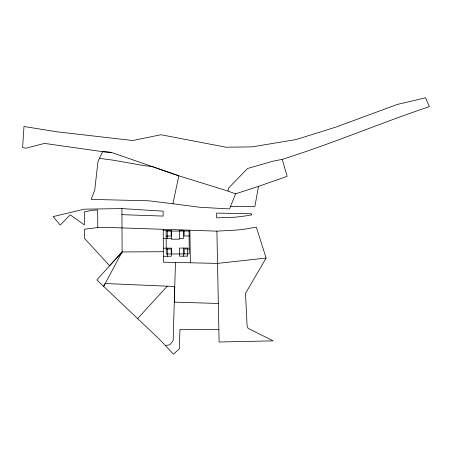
<?xml version="1.0" encoding="UTF-8"?>
<svg xmlns="http://www.w3.org/2000/svg" width="452" height="452" viewBox="0 0 452 452"><rect width="100%" height="100%" fill="white"/><g stroke="black" fill="none" stroke-linecap="round" stroke-linejoin="round"><path stroke-width="0.68" d="M175.478 262.459L174.28 302.139L218.282 303.462M258.465 186.382L235.582 193.851L227.994 191.083L228.593 188.066L247.572 168.494L272.968 161.178L282.217 159.37L287.15 176.325L258.465 186.382L254.934 206.338L230.497 206.502M111.328 152.38L102.638 151.686L97.988 161.432L94.745 190.032L91.197 199.4L148.691 200.795L172.913 203.767L178.817 175.817L111.322 152.369L102.638 151.691L44.465 143.397L26.041 148.211L22.6 147.527L23.99 126.492L56.585 131.752L132.702 140.521L160.991 134.741L226.107 147.233L252.193 146.86L296.032 139.572L335.977 127.074L397.376 104.418L425.541 97.824L429.4 106.593C379.991 123.238 331.96 143.719 282.217 159.37M235.582 193.851L229.531 208.92L199.976 207.287L172.913 203.767M163.336 251.724L122.113 251.95L103.661 286.37L105.197 283.517L174.754 286.512L173.133 340.627L169.822 344.808L165.319 345.52L159.341 339.186L96.841 279.918L122.113 251.95L121.921 208.587L84.309 209.18L53.116 216.604L60.246 225.085L70.213 214.824L84.388 224.921L84.309 211.779L92.801 210.259L97.677 209.982L97.779 227.644M266.121 258.058L245.509 293.393L247.103 325.999L248.131 328.395L273.189 340.864L219.096 342.006L216.898 231.136L235.594 230.141A186.648 186.648 0 0 0 246.99 228.791L256.329 227.153L266.121 258.058L217.435 263.403L163.392 262.183L163.217 229.317M122.113 251.95L109.644 265.748L84.49 238.39L84.422 229.215L97.146 227.644L112.023 227.565L216.898 231.136M137.657 318.524L167.257 286.189M163.217 230.35L171.325 230.311L171.37 239.193L179.472 239.148L179.427 230.266L183.478 230.243L183.518 238.345L179.467 238.368M166.166 236.074L171.161 236.046L171.133 231.091M189.117 235.95L184.122 235.978L184.1 231.017M163.262 238.453L171.364 238.413M163.313 248.176L171.421 248.131L171.461 256.239L163.358 256.278M166.24 249.041L171.229 249.012L171.257 253.967M189.185 248.916L184.196 248.939L184.218 253.9M218.83 329.559L179.952 329.395L179.371 348.814L173.455 354.176L165.319 345.52M121.95 214.666L163.144 216.079L163.115 211.152L121.921 208.587M99.446 158.369L112.96 160.149L144.917 165.771L151.691 166.404L178.817 175.817L227.994 191.083M189.885 230.209L190.399 262.793M183.574 248.069L183.614 256.171M167.274 230.328L167.313 238.43M167.364 248.154L167.409 256.256M251.736 214.836L247.187 215.638A174.997 174.997 0 0 1 234.464 217.226L216.677 217.87L216.598 213.101L251.272 213.734L251.736 214.836M189.089 230.995L166.144 231.113L166.263 253.996L189.213 253.871L189.089 230.995M187.625 248.046L179.523 248.091L179.563 256.194L187.665 256.148L187.625 248.046"/></g></svg>
